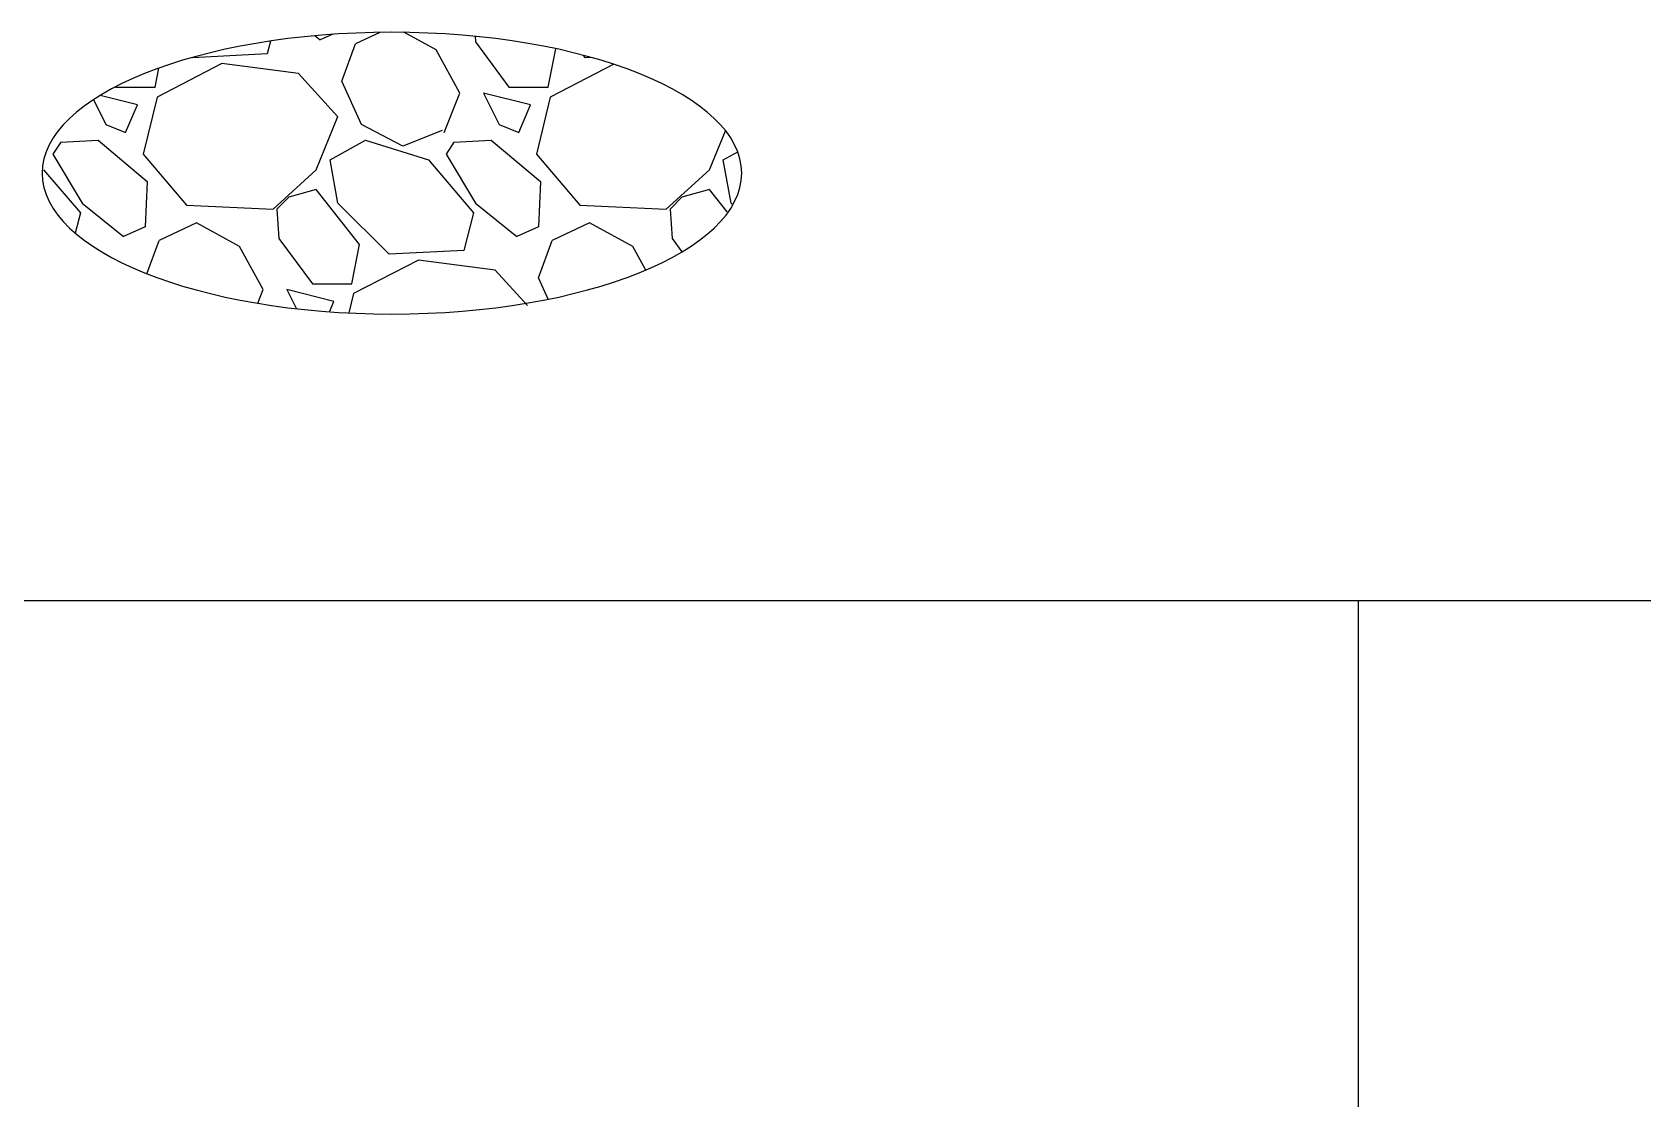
# Model space of a CAD drawing. Header units: metres. Extents: x 841183 to 1048542, y 259326 to 317714.
# Drawn here: x 886673 to 890351, y 269896 to 272332 of the extents above; entities that cross this region are included whole.
import ezdxf

# ---------------------------------------------------------------- set-up
doc = ezdxf.new("R2010")
doc.units = ezdxf.units.M
doc.layers.add('A-REFLECT DOWN', color=252, linetype='Continuous', transparency=0.6)
doc.layers.add('TIP - FENCE', color=2, linetype='Continuous')
doc.linetypes.add('FENCELINE2', pattern='A,0.25,-0.1,[132,ltypeshp.shx,S=0.1,R=0,X=-0.1,Y=0],-0.1,1', length=1.45)

# ---------------------------------------------------------------- blocks, each defined once
blk = doc.blocks.new('A$C10b3fa2f')
at = {"layer": 'A-REFLECT DOWN'}
h = blk.add_hatch(dxfattribs=at)
h.set_pattern_fill('GRAVEL', color=256, scale=25, angle=135)
h.set_pattern_definition([(3.012787499999963, (7566.958213324076, -113176.6919027435), (7633.217702940175, 449.0128055206476), [85.43035999999998, -8457.62090989125]), (319.969741, (7652.270646474208, -113172.201774683), (-5837.166502142331, 4939.140838876976), [146.6011799999999, -14513.51222338099]), (267.5104471, (7764.523847987526, -113266.4944639542), (449.0128024328012, 9429.268927294694), [103.37038, -10233.680698525]), (42.27368899999997, (8051.892043861793, -113329.3562568017), (-9429.268928015843, -8531.243314028115), [133.50113, -13216.6093564345]), (67.83365418, (8150.674861193518, -113239.553695591), (-3143.089642107634, -7633.217703018181), [130.908425, -12959.951936336]), (132.2736889999999, (8200.066269859439, -113118.3202379566), (8531.243314028115, -9429.268928015843), [133.5011299999996, -13216.60935643447]), (172.69424047, (8110.263708648738, -113019.5374206248), (10327.29453930665, -1347.038417565607), [176.5484149999999, -17478.27882856175]), (207.25532837, (7935.148714287905, -112997.0867803221), (-13021.37137612624, -6735.192089688093), [166.67988, -16501.31415047625]), (256.42956562, (7786.97448829026, -113073.4189573512), (-2245.064029444023, -9429.26892731868), [133.9532499999969, -13261.38642467781]), (310.2363583, (7755.543591866503, -113203.6326711067), (-4490.128059687863, 5388.153673346616), [152.92832, -7493.4842375]), (357.3974377999999, (7854.326409198227, -113320.3760006806), (10327.2945392452, -449.012805692952), [197.7694799999974, -19579.19312804391]), (273.81407483, (7611.859493929427, -112880.3434507482), (449.0128056458678, -5837.166478725479), [67.50113499999999, -6682.641456085999]), (306.4692343999999, (7616.349621989881, -112947.6953716563), (-4939.140867764006, 6735.192089940432), [128.420495, -12713.65974926]), (360, (7692.681799018988, -113050.9683170486), (449.0128060534999, 449.0128060534998), [89.802335, -808.223277107]), (338.19859051, (7670.231158716371, -113136.2807501987), (-3143.089642277935, 1347.038418379003), [48.36032999999983, -4787.655592223478]), (66.80140949000003, (7715.132439321722, -113154.2412624409), (-898.0256119816472, -1796.051224276475), [68.391405, -3351.1882475]), (165.96375653, (7742.073207684909, -113091.3794695933), (-2245.064030250938, 449.0128061357045), [111.079915, -3591.5745382275]), (296.5650511799998, (7634.310134232044, -113064.4387012302), (-449.0128061239611, 1347.038418136744), [80.32178499999873, -1927.72452920698]), (151.389540334, (7975.559866832686, -113414.6686899519), (-5837.16647869502, 3143.089642374187), [112.522, -11139.70666813475]), (205.34617594, (7876.777049500961, -113360.7871532255), (6735.192090907884, 3143.089642151657), [94.39973499999992, -9345.55391954999]), (68.19859050999993, (7544.507573021343, -113154.2412624409), (-1347.038418379934, -3143.089642280255), [96.7200249999997, -4739.295897223479]), (118.61045967, (7580.42859750567, -113064.4387012302), (3143.089642782456, -5837.166478474887), [112.522, -11139.706668135]), (114.44395478, (8253.947806585813, -113136.2807501987), (1347.038418160311, -3143.089642374217), [108.5087999999997, -5316.933578276485]), (69.77514060000003, (8209.046525980462, -113037.4979328669), (-2694.076832433486, -7184.204898312702), [90.91802999999999, -9000.898345180003]), (201.80140949, (7989.030251014279, -112700.7383283268), (-3143.089642289634, -1347.038418357833), [96.72002499999974, -4739.295897223482]), (152.35402464, (7899.227689803578, -112736.6593528111), (7633.217703169609, -4041.11525398801), [106.4456849999988, -10538.09399504984]), (204.44395478, (8209.046525980462, -112920.7546032931), (3143.089642383591, 1347.038418138482), [54.25439999999934, -5371.187978276418]), (236.3099324740001, (8015.971019377466, -112727.6790966901), (-1347.038418160368, -2245.064030267424), [32.37865, -3205.498741131501]), (300.963756532, (7998.010507135419, -112754.6198650533), (-898.0256121068526, 1796.05122421372), [130.9084249999999, -2487.26364726725]), (321.0090059600001, (8065.362428043387, -112866.8730665666), (-4939.140866799233, 4041.115254222321), [121.3167499999999, -12010.34121583424]), (78.69006752999998, (7782.48436022969, -113050.9683170486), (-449.0128059598958, -1347.038418191604), [91.58097, -2197.94408992]), (128.15722659, (7800.444872471853, -112961.1657558379), (-6735.192091248451, 8531.243314663043), [159.889189999997, -15829.00226625756]), (195.9453959, (7701.662055140012, -112835.4421701429), (4939.140866609237, 1347.038418082691), [65.37706, -6472.348079527499]), (225, (7638.800262292614, -112853.402682385), (-1.118e-13, -898.0256121069153), [38.1, -596.9]), (255.25643716, (8060.872299982817, -112889.3237068693), (1347.038418505553, 4939.140866493805), [88.21673999999844, -8733.485193299797]), (183.0127874999999, (8038.4216596802, -112974.6361400194), (-7633.21770294158, -449.012805493934), [170.86072, -8372.190549891247]), (135, (7867.796793379821, -112983.6163961405), (-898.0256121069153, 1.118e-13), [165.1, -469.8999999999999]), (100.3048464999999, (7751.053463805933, -112866.8730665666), (-1347.038422291105, 7633.217702179774), [100.4023899999987, -9939.82918103484]), (29.05460409999994, (7733.092951563769, -112768.0902492349), (2245.064030243831, 1347.038418199651), [92.45726999999847, -4530.412509692903]), (342.64597536, (7813.915256653447, -112723.1889686295), (13021.37137526815, -4041.115255390211), [150.536275, -14903.1161057345]), (310.4260787399999, (7957.599354590522, -112768.0902492349), (5388.153672641377, -6286.179284748108), [159.2573649999998, -15766.46161405999])])
edge = h.paths.add_edge_path()
edge.add_ellipse((-2700.737477396848, -39674.18122282886), major_axis=(-798.9493082698045, -4.89e-14), ratio=0.4027242767071705, start_angle=1.1368683772161603e-13, end_angle=360, ccw=False)
at = {"layer": 'A-REFLECT DOWN', "extrusion": (0, 0, -1)}
blk.add_ellipse((-2700.737477396848, -39674.18122282886, 74.00711033716809), major_axis=(-798.9493082698045, -4.89e-14), ratio=0.4027242767071704, dxfattribs=at)
at = {"layer": 'TIP - FENCE', "color": 252, "linetype": 'FENCELINE2', "ltscale": 500}
for points, elevation in [([(-4086.865498045809, -40650.26251839934), (285.8492491531651, -40650.10329144524)], 74.00709784061694), ([(-494.3672893285984, -40650.13170205744), (-493.6958192788297, -49424.98724431382)], 74.00707270587861)]:
    blk.add_lwpolyline(points, dxfattribs=dict(at, elevation=elevation))

msp = doc.modelspace()

# ---------------------------------------------------------------- block references
at = {"color": 2}
msp.add_blockref('A$C10b3fa2f', (890195.3504845024, 311683.8856027563, -56.46526568805184), dxfattribs=at)

doc.saveas('drawing.dxf')
